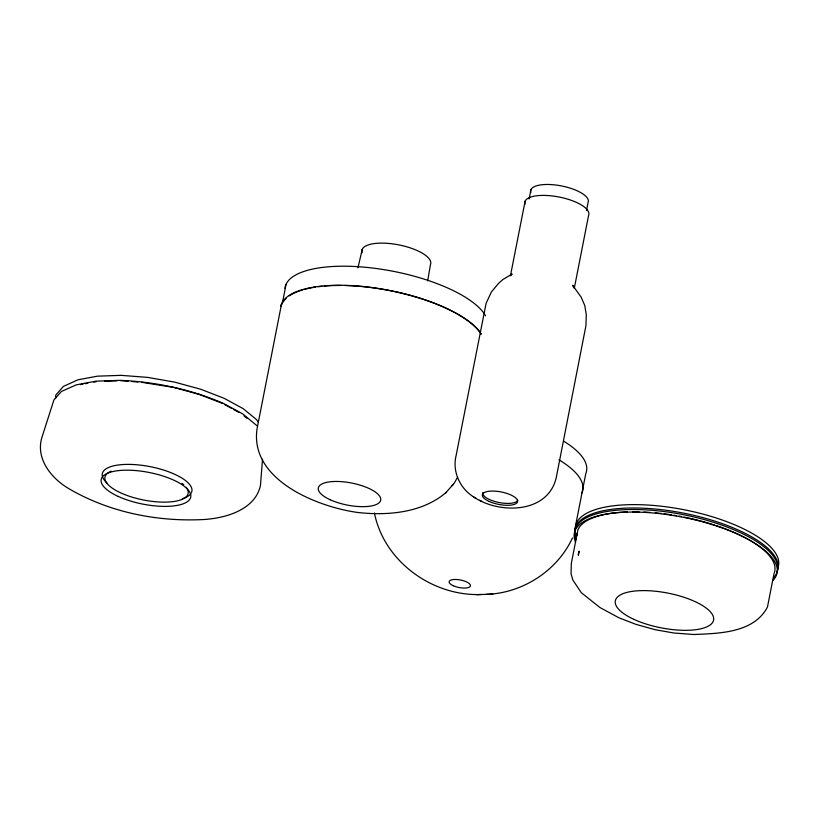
<?xml version="1.0" encoding="UTF-8"?>
<svg xmlns="http://www.w3.org/2000/svg" width="819" height="819" viewBox="0 0 819 819"><rect width="100%" height="100%" fill="white"/><g stroke="black" fill="none" stroke-linecap="round" stroke-linejoin="round"><path stroke-width="1.23" d="M574.139 286.65L574.354 287.909M55.508 398.495L55.764 395.116L63.411 386.384L78.02 379.781L97.471 376.167L121.171 375.348L147.594 377.385L174.662 382.125L200.727 389.25L224.252 398.362L243.243 408.712L256.562 419.645L258.21 422.092M262.52 459.224L260.452 485.452C255.548 508.527 228.593 517.198 208.006 519.164L206.224 519.389C158.968 522.256 110.074 512.766 68.991 488.748C51.331 478.47 34.982 458.384 42.148 436.711L53.921 399.928L61.384 391.482L76.382 384.807L96.12 381.152L120.045 380.333C155.538 381.818 190.807 389.26 223.433 403.419L242.813 413.953L256.982 425.737M427.682 280.825L430.456 264.639A35.084 12.398 11.1 0 0 396.703 244.492A35.084 12.398 11.1 0 0 362.09 252.702M281.572 303.829L257.043 428.839C249.529 480.088 317.598 506.91 357.473 512.438L358.497 512.551C388.298 515.837 422.839 512.674 446.355 492.229M282.217 304.033L285.985 284.807M362.233 249.437L357.944 267.844M525.102 201.239L510.472 275.593M529.115 198.956L530.927 189.732M586.486 210.565L588.073 202.498A29.341 10.371 11.1 0 0 559.838 185.626A29.341 10.371 11.1 0 0 530.835 192.475M574.303 288.237L588.595 215.417A32.606 11.527 11.1 0 0 557.217 196.673A32.606 11.527 11.1 0 0 524.999 204.279M574.815 529.514L585.769 473.679A102.723 36.312 11.1 0 0 563.748 441.206M572.461 537.95C557.299 570.863 522.287 593.365 486.138 594.359M457.647 477.098L454.361 483.015L445.28 493.437M510.585 275.737L512.121 274.007L502.846 279.545L498.423 283.538L491.349 292.025L486.087 303.378L456.122 455.497C451.863 472.328 460.831 490.438 476.074 498.28M452.17 485.636L453.306 484.357M80.559 384.613L82.965 384.162M85.36 383.722L87.756 383.272M93.755 382.156L96.151 381.715M374.406 512.97C384.009 561.445 432.319 596.334 481.019 594.512M104.74 381.234L117.045 380.815M476.586 594.686L492.782 594.103M120.639 380.681L128.081 381.255M131.808 381.541L138.001 382.023M141.728 382.309L173.567 387.407L199.457 394.482M473.31 496.764C498.791 514.291 547.706 513.933 556.203 477.846L585.933 325.675L586.302 314.66L584.766 305.518L581.081 297.021L572.583 285.258L574.18 287.817M199.386 394.451L222.461 403.398M224.662 404.596L231.286 408.2M233.487 409.408L239.005 412.407M479.576 500.184L481.633 501.3M244.021 415.919L246.836 418.233M558.998 459.848A102.692 36.302 11.1 0 1 581.992 492.915M283.118 302.057A103.348 36.527 11.1 0 1 286.159 298.372M289.291 295.874A103.348 36.527 11.1 0 1 302.876 289.834M304.965 289.25A103.348 36.527 11.1 0 1 315.479 287.121M318.018 286.763A103.348 36.527 11.1 0 1 321.918 286.302M324.17 286.097A103.348 36.527 11.1 0 1 341.247 285.462M345.086 285.524A103.348 36.527 11.1 0 1 481.203 334.019M284.91 288.247A103.368 36.538 11.1 0 1 377.252 268.642A103.368 36.538 11.1 0 1 485.606 315.837M280.845 306.111A103.552 36.599 11.1 0 1 373.607 287.766A103.552 36.599 11.1 0 1 481.091 333.988M191.022 493.376A45.639 16.134 11.1 0 1 182.391 498.648M107.043 483.046A45.639 16.134 11.1 0 1 139.824 465.059A45.639 16.134 11.1 0 1 191.533 492.414M186.189 487.366A42.404 14.988 11.1 0 1 141.431 499.57A42.404 14.988 11.1 0 1 111.241 471.181M181.982 483.333A42.404 14.988 11.1 0 1 183.773 484.807M517.762 500.214A17.885 6.327 11.1 0 1 497.839 502.262A17.885 6.327 11.1 0 1 482.923 492.444M576.924 535.616A100.706 35.596 11.1 0 1 576.996 533.251M627.436 511.926A100.706 35.596 11.1 0 0 577.907 529.873L571.345 563.308L571.027 573.669L572.809 579.934L581.265 592.659L599.958 607.534L618.836 617.741L635.872 624.344L655.19 629.719L674.037 633.026L693.939 634.51C719.287 633.404 753.859 632.964 767.454 607.094L774.016 573.658A100.706 35.596 11.1 0 0 755.241 543.621M632.555 511.824A100.706 35.596 11.1 0 1 639.117 511.885M643.959 512.049A100.706 35.596 11.1 0 1 650.173 512.418M655.241 512.837A100.706 35.596 11.1 0 1 661.619 513.513M664.168 513.82A100.706 35.596 11.1 0 1 671.529 514.854M674.006 515.253A100.706 35.596 11.1 0 1 676.494 515.673M678.971 516.113A100.706 35.596 11.1 0 1 681.449 516.574M683.926 517.055A100.706 35.596 11.1 0 1 714.926 525.153M716.164 525.563A100.706 35.596 11.1 0 1 754.33 543.028M575.634 536.138A103.286 36.507 11.1 0 1 677.692 512.049A103.286 36.507 11.1 0 1 777.077 571.416M575.87 525.409A103.286 36.507 11.1 0 1 688.318 510.606A103.286 36.507 11.1 0 1 777.743 568.048M575.593 542.26A103.286 36.507 11.1 0 1 681.633 516.994A103.286 36.507 11.1 0 1 773.126 580.221M576.095 539.701A103.286 36.507 11.1 0 1 682.135 514.434A103.286 36.507 11.1 0 1 773.627 577.661M578.337 555.047L579.166 551.146A15.776 13.933 55.7 0 0 578.337 555.047M453.204 585.708A10.862 3.839 11.1 0 0 470.382 586.128A10.862 3.839 11.1 0 0 455.835 579.463A10.862 3.839 11.1 0 0 453.204 585.708M330.17 499.744A31.798 11.241 11.1 0 0 380.446 500.972A31.798 11.241 11.1 0 0 337.858 481.47A31.798 11.241 11.1 0 0 330.17 499.744M118.223 496.437A45.639 16.134 11.1 0 0 190.397 498.208A45.639 16.134 11.1 0 0 129.269 470.208A45.639 16.134 11.1 0 0 118.223 496.437M489.066 501.392A17.957 6.347 11.1 0 0 517.454 502.088A17.957 6.347 11.1 0 0 493.407 491.072A17.957 6.347 11.1 0 0 489.066 501.392M634.008 619.41A50.072 17.701 11.1 0 0 713.195 621.345A50.072 17.701 11.1 0 0 646.13 590.632A50.072 17.701 11.1 0 0 634.008 619.41"/></g></svg>
